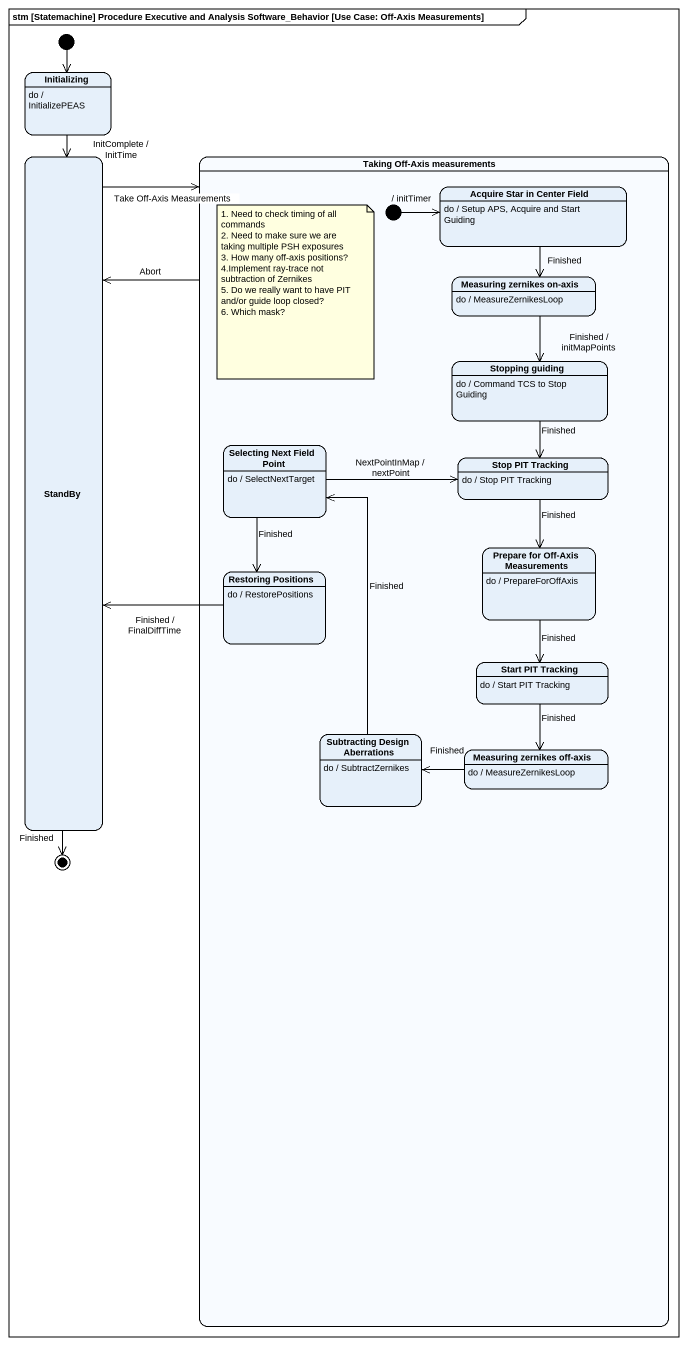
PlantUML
@startuml
mainframe stm [Statemachine] Procedure Executive and Analysis Software_Behavior [Use Case: Off-Axis Measurements]
hide empty description
state Initializing
Initializing : do / InitializePEAS
state StandBy
state "Taking Off-Axis measurements" as Taking_Off_Axis_measurements {
  state "Acquire Star in Center Field" as Acquire_Star_in_Center_Field
  Acquire_Star_in_Center_Field : do / Setup APS, Acquire and Start Guiding
  state "Measuring zernikes on-axis" as Measuring_zernikes_on_axis
  Measuring_zernikes_on_axis : do / MeasureZernikesLoop
  state "Stopping guiding" as Stopping_guiding
  Stopping_guiding : do / Command TCS to Stop Guiding
  state "Selecting Next Field Point" as Selecting_Next_Field_Point
  Selecting_Next_Field_Point : do / SelectNextTarget
  state "Stop PIT Tracking" as Stop_PIT_Tracking
  Stop_PIT_Tracking : do / Stop PIT Tracking
  state "Prepare for Off-Axis Measurements" as Prepare_for_Off_Axis
  Prepare_for_Off_Axis : do / PrepareForOffAxis
  state "Restoring Positions" as Restoring_Positions
  Restoring_Positions : do / RestorePositions
  state "Start PIT Tracking" as Start_PIT_Tracking
  Start_PIT_Tracking : do / Start PIT Tracking
  state "Subtracting Design Aberrations" as Subtracting_Design
  Subtracting_Design : do / SubtractZernikes
  state "Measuring zernikes off-axis" as Measuring_zernikes_off_axis
  Measuring_zernikes_off_axis : do / MeasureZernikesLoop
  [*] -right-> Acquire_Star_in_Center_Field : / initTimer
}
[*] --> Initializing
Initializing --> StandBy : InitComplete / InitTime
StandBy --> Taking_Off_Axis_measurements : Take Off-Axis Measurements
Taking_Off_Axis_measurements -up-> StandBy : Abort
Acquire_Star_in_Center_Field --> Measuring_zernikes_on_axis : Finished
Measuring_zernikes_on_axis --> Stopping_guiding : Finished / initMapPoints
Stopping_guiding --> Stop_PIT_Tracking : Finished
Selecting_Next_Field_Point -right-> Stop_PIT_Tracking : NextPointInMap / nextPoint
Selecting_Next_Field_Point --> Restoring_Positions : Finished
Stop_PIT_Tracking --> Prepare_for_Off_Axis : Finished
Prepare_for_Off_Axis --> Start_PIT_Tracking : Finished
Restoring_Positions -left-> StandBy : Finished / FinalDiffTime
Start_PIT_Tracking --> Measuring_zernikes_off_axis : Finished
Subtracting_Design -up-> Selecting_Next_Field_Point : Finished
Measuring_zernikes_off_axis -left-> Subtracting_Design : Finished
StandBy --> [*] : Finished
note as N1
  1. Need to check timing of all commands
  2. Need to make sure we are taking multiple PSH exposures
  3. How many off-axis positions?
  4.Implement ray-trace not subtraction of Zernikes
  5. Do we really want to have PIT and/or guide loop closed?
  6. Which mask?
end note
@enduml
